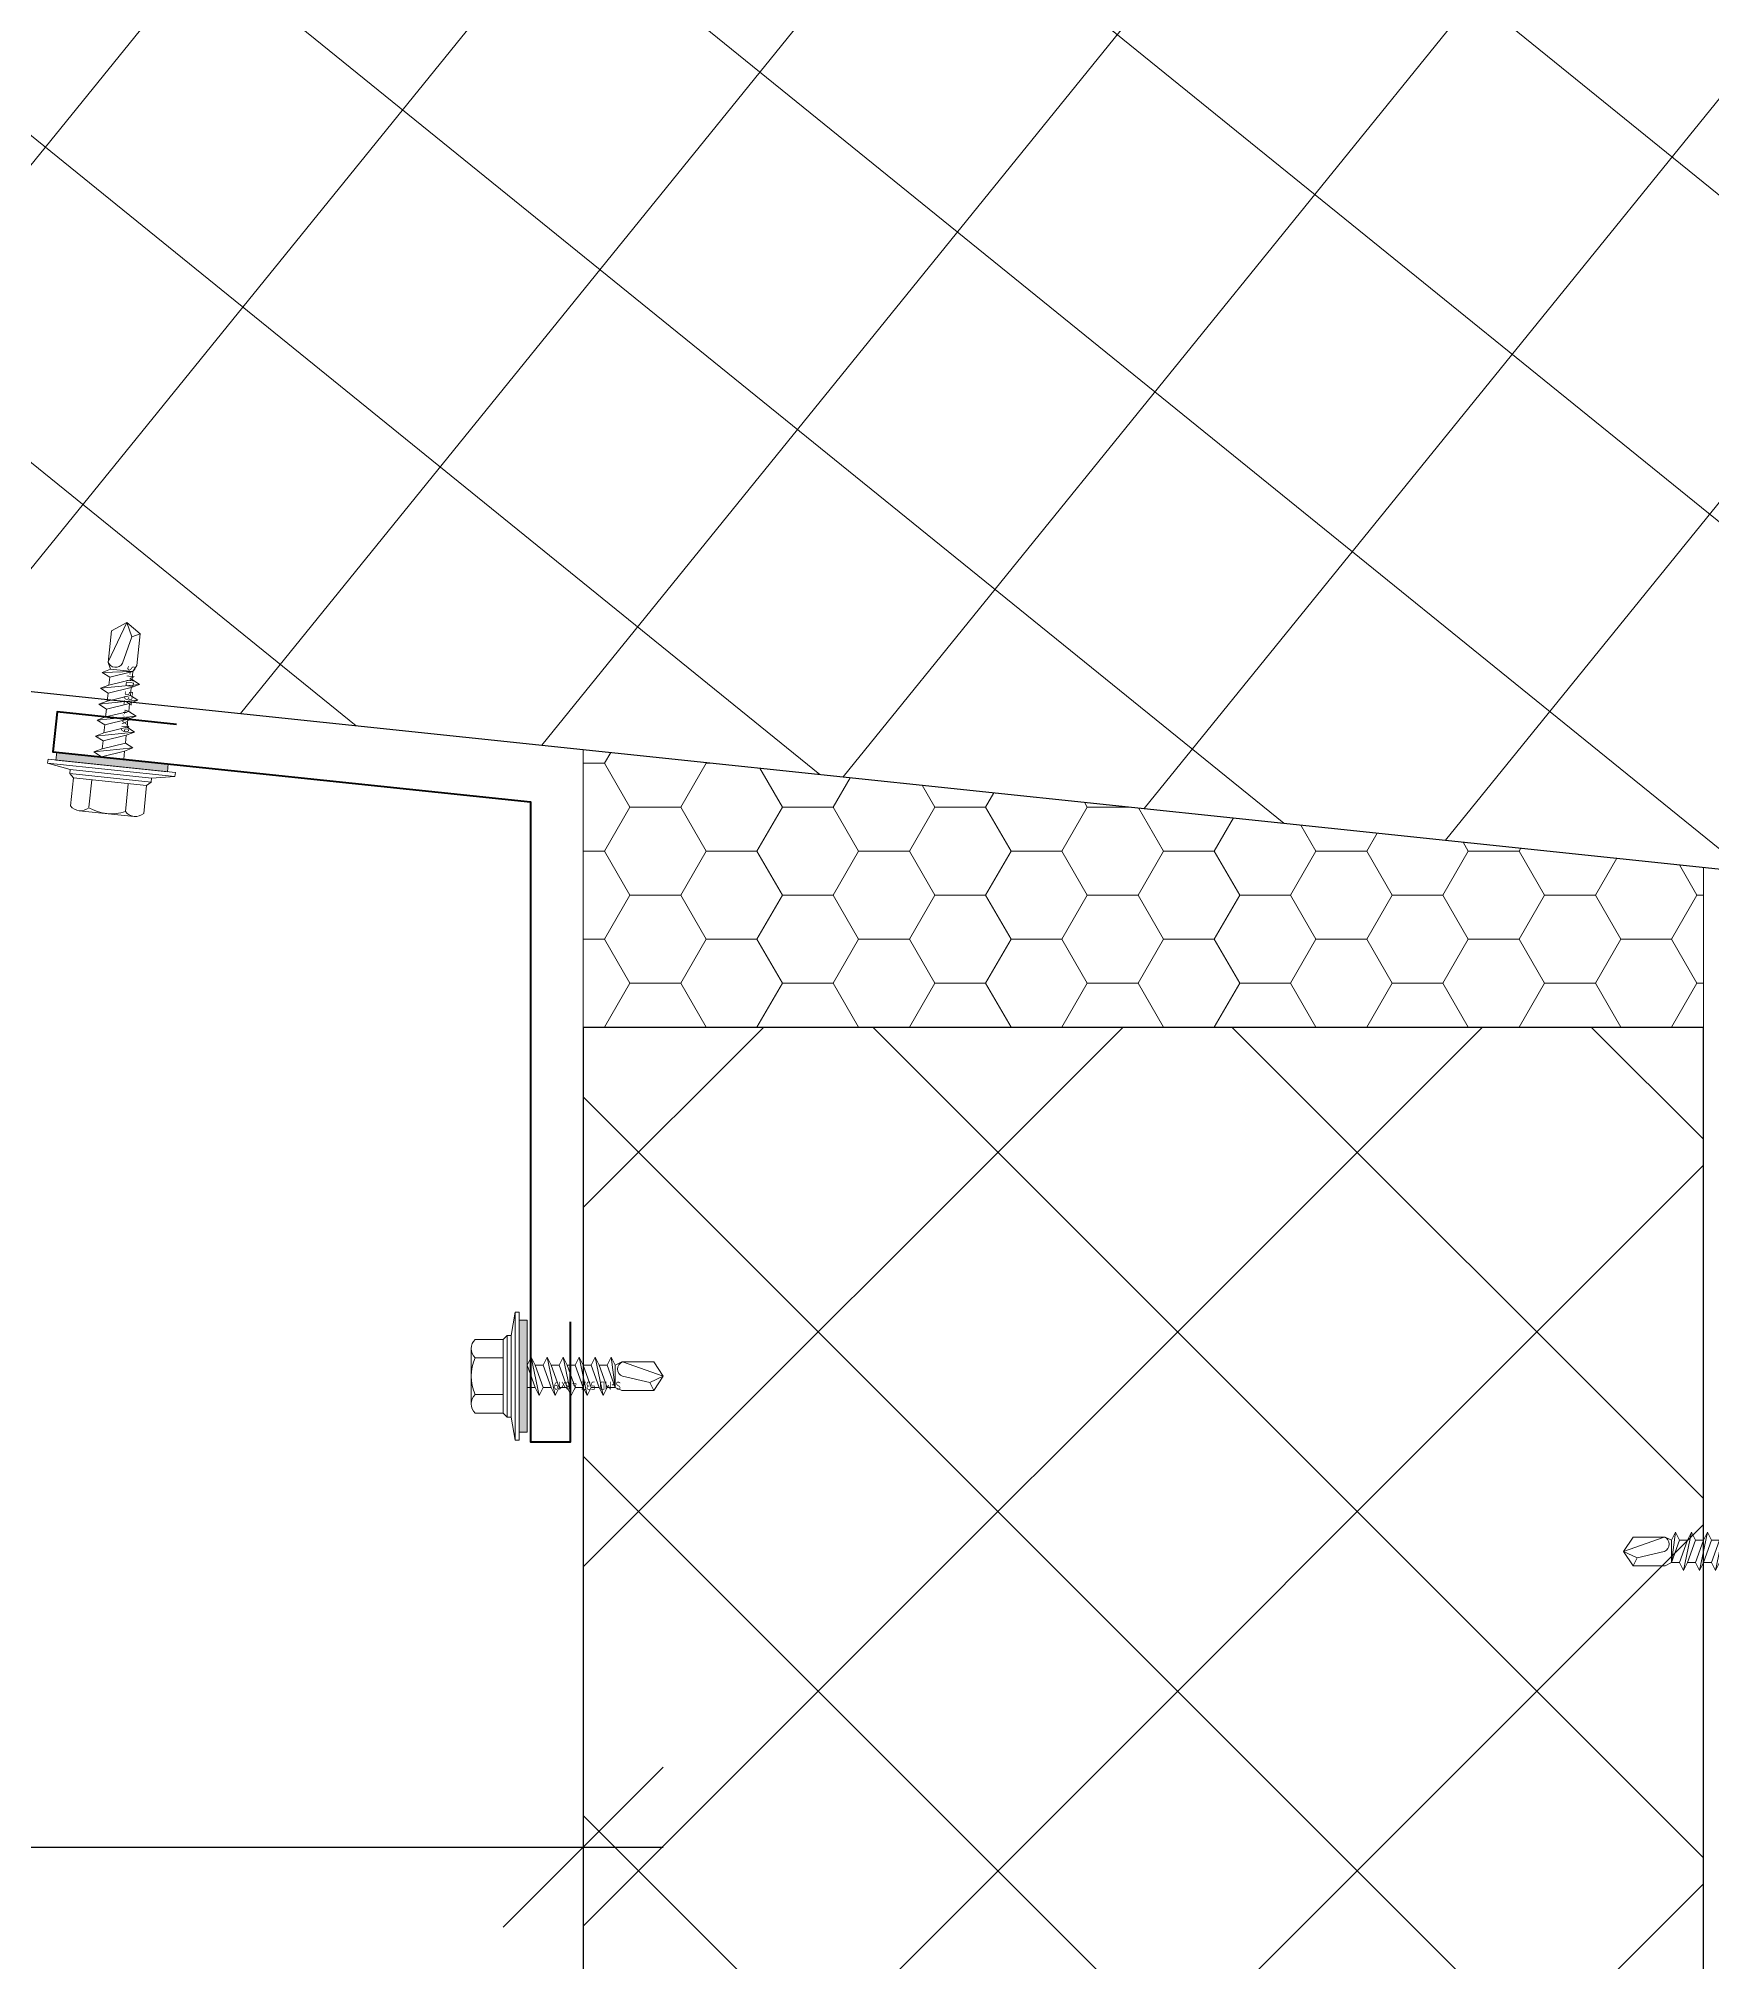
# Model space of a CAD drawing. Header units: millimetres. Extents: x -351329 to 406471, y -253833 to 111767.
# Drawn here: x -232355.1 to -232146, y -188609.7 to -188369.3 of the extents above; entities that cross this region are included whole.
import ezdxf

# ---------------------------------------------------------------- set-up
doc = ezdxf.new("R2010")
doc.units = ezdxf.units.MM
for name, color, linetype, lineweight in [('_Саморез', 12, 'Continuous', 9), ('_Сендвичи', 230, 'Continuous', 30), ('_Фасонные эл.', 7, 'Continuous', 40), ('выноска', 7, 'Continuous', 13), ('тонкие', 221, 'Continuous', 13)]:
    doc.layers.add(name, color=color, linetype=linetype, lineweight=lineweight)
doc.styles.add('GOST 2.304', font='CS_Gost2304.shx')
doc.styles.add('Museo sans', font='CS_Gost2304.shx')
doc.dimstyles.new('SPDS', dxfattribs={"dimscale": 100, "dimtxt": 2.5, "dimasz": 2.5, "dimexe": 1.25, "dimexo": 0.625, "dimtad": 1, "dimdec": 0, "dimrnd": 0.001, "dimtxsty": 'GOST 2.304', "dimblk": 'OBLIQUE', "dimcen": 2.5, "dimdle": 2, "dimadec": 0, "dimazin": 2, "dimtfac": 0.75, "dimtdec": 0, "dimtmove": 1, "dimatfit": 3, "dimfxl": 1, "dimtolj": 1, "dimarcsym": 0})
doc.dimstyles.get("Standard").update_dxf_attribs({"dimtxt": 0.18, "dimasz": 0.18, "dimexe": 0.18, "dimexo": 0.0625, "dimgap": 0.09, "dimtad": 0, "dimtih": 1, "dimtoh": 1, "dimdec": 4, "dimzin": 0, "dimdsep": 46, "dimtxsty": 'Standard', "dimcen": 0.09, "dimadec": 0, "dimazin": 0, "dimtfac": 1, "dimtdec": 4, "dimtofl": 0, "dimtmove": 0, "dimatfit": 3, "dimfxl": 1, "dimtolj": 1, "dimtzin": 0, "dimarcsym": 0})

# ---------------------------------------------------------------- blocks, each defined once
blk = doc.blocks.new('*D165')
at = {"layer": 'Defpoints', "color": 0, "transparency": 16777216}
for p in [(0, 2), (0, -17), (0, -17)]:
    blk.add_point(p, dxfattribs=at)
at = {"layer": 'Defpoints', "color": 0, "transparency": 16777216, "insert": (-1.18, -7.5), "char_height": 1, "attachment_point": 5, "rotation": 90, "style": 'GOST 2.304'}
blk.add_mtext('\\A1;S-MD 53Z 4.8х19', dxfattribs=at)
blk = doc.blocks.new('_Oblique')
at = {"layer": 'выноска', "color": 0, "lineweight": -2}
blk.add_line((-0.5, -0.5), (0.5, 0.5), dxfattribs=at)
blk = doc.blocks.new('*D908')
at = {"layer": 'Defpoints', "color": 0, "ltscale": 10, "transparency": 16777216}
for p in [(-232586.99, -188426.65), (-232286.99, -188492.9), (-232286.99, -188595.37)]:
    blk.add_point(p, dxfattribs=at)
at = {"layer": 'тонкие', "color": 0, "lineweight": -2, "ltscale": 10, "transparency": 16777216}
for p, q in [((-232586.99, -188439.15), (-232586.99, -188605.37)), ((-232286.99, -188505.4), (-232286.99, -188605.37)), ((-232596.99, -188595.37), (-232276.99, -188595.37))]:
    blk.add_line(p, q, dxfattribs=at)
at = {"layer": 'тонкие', "color": 0, "lineweight": -2, "ltscale": 10, "transparency": 16777216, "xscale": 20, "yscale": 20, "zscale": 20, "rotation": 180}
blk.add_blockref('_Oblique', (-232586.99, -188595.37), dxfattribs=at)
at = {"layer": 'тонкие', "color": 0, "lineweight": -2, "ltscale": 10, "transparency": 16777216, "xscale": 20, "yscale": 20, "zscale": 20}
blk.add_blockref('_Oblique', (-232286.99, -188595.37), dxfattribs=at)
at = {"layer": 'тонкие', "color": 0, "ltscale": 10, "transparency": 16777216, "insert": (-232436.99, -188553.33), "char_height": 50, "attachment_point": 5, "style": 'Museo sans'}
blk.add_mtext('\\A1;300', dxfattribs=at)
blk = doc.blocks.new('Саморез HILTI S-MD 53Z')
at = {"layer": '_Саморез'}
blk.add_hatch(color=256, dxfattribs=at).paths.add_polyline_path([(-7, 0), (7, 0), (7, 1), (-7, 1)])
for p, q in [((-2.4, -1.5), (2.4, -0.5)), ((-2.4, -3.5), (2.4, -2.5)), ((-2.4, -5.5), (2.4, -4.5)), ((-2.4, -7.5), (2.4, -6.5)), ((-2.4, -9.5), (2.4, -8.5)), ((-1.4, -11), (2.4, -10.5)), ((1.4, -11), (-1.4, -11))]:
    blk.add_line(p, q, dxfattribs=at)
for points in [[(-4.6, 6.5), (-4.6, 3)], [(3.45, 7), (-3.45, 7)], [(-2.3, 3), (-2.3, 6.5)], [(2.3, 3), (2.3, 6.45)], [(4.6, 6.5), (4.6, 3)], [(-5.1, 2.5), (-4.6, 3), (4.6, 3), (5.1, 2.5), (-5.1, 2.5)], [(-5.1, 2), (-5.1, 2.5), (5.1, 2.5), (5.1, 2), (-5.1, 2)], [(-8, 1.5), (-5.1, 2), (5.1, 2), (8, 1.5), (-8, 1.5)], [(-8, 1), (8, 1), (8, 1.5), (-8, 1.5), (-8, 1)], [(-1.4, 0), (-1.4, -1)], [(-1.4, -1), (1.4, 0)], [(2.4, -0.5), (1.4, 0)], [(-2.4, -1.5), (-1.4, -1)], [(-2.4, -1.5), (-1.4, -2)], [(-1.4, -2), (1.4, -1)], [(-1.4, -2), (-1.4, -3)], [(-1.4, -3), (1.4, -2)], [(2.4, -0.5), (1.4, -1)], [(1.4, -1), (1.4, -2)], [(2.4, -2.5), (1.4, -2)], [(-2.4, -3.5), (-1.4, -3)], [(-2.4, -3.5), (-1.4, -4)], [(-1.4, -4), (1.4, -3)], [(-1.4, -4), (-1.4, -5)], [(-1.4, -5), (1.4, -4)], [(2.4, -2.5), (1.4, -3)], [(1.4, -3), (1.4, -4)], [(2.4, -4.5), (1.4, -4)], [(2.4, -4.5), (1.4, -5)], [(-2.4, -5.5), (-1.4, -5)], [(-2.4, -5.5), (-1.4, -6)], [(-2.4, -7.5), (-1.4, -7)], [(-1.4, -6), (1.4, -5)], [(-1.4, -6), (-1.4, -7)], [(-1.4, -7), (1.4, -6)], [(-1.4, -8), (1.4, -7)], [(1.4, -5), (1.4, -6)], [(2.4, -6.5), (1.4, -6)], [(2.4, -6.5), (1.4, -7)], [(1.4, -7), (1.4, -8)], [(-2.4, -7.5), (-1.4, -8)], [(-2.4, -9.5), (-1.4, -9)], [(-2.4, -9.5), (-1.4, -10)], [(-1.4, -8), (-1.4, -9)], [(-1.4, -9), (1.4, -8)], [(-1.4, -10), (1.4, -9)], [(2.4, -8.5), (1.4, -8)], [(2.4, -8.5), (1.4, -9)], [(1.4, -9), (1.4, -10)], [(-1.4, -11), (-1.8, -11.8), (-1.8, -15.8)], [(-1.4, -10), (-1.4, -11)], [(-1.4, -11), (1.4, -10)], [(-0.8, -15.3), (0, -11.9)], [(0, -17), (1.8, -11.9)], [(2.4, -10.5), (1.4, -10)], [(2.4, -10.5), (1.4, -11)], [(1.4, -11), (1.8, -11.8), (1.8, -15.8)], [(-1.8, -15.8), (-0.8, -15.3)], [(0, -17), (-1.8, -15.8)], [(-0.8, -15.3), (0, -17)], [(0, -17), (1.8, -15.8)]]:
    blk.add_lwpolyline(points, dxfattribs=at)
blk.add_lwpolyline([(-7, 0), (7, 0), (7, 1), (-7, 1)], close=True, dxfattribs=at)
for centre, radius, start, end in [((-3.45, 5.43), 1.57, 43.0029, 136.9971), ((0, 1.46), 5.54, 65.4705, 114.5295), ((3.45, 5.43), 1.57, 43.0029, 136.9971), ((0.9, -12.27), 0.975, 22.6199, 157.3801)]:
    blk.add_arc(centre, radius, start, end, dxfattribs=at)
at = {"layer": 'Defpoints'}
dim = blk.add_linear_dim(base=(0, -17), p1=(0, 2), p2=(0, -17), angle=90, text='S-MD 53Z 4.8х<>', dimstyle='SPDS', override={"dimscale": 1, "dimtxt": 1, "dimse1": 1, "dimse2": 1, "dimsd1": 1, "dimsd2": 1}, dxfattribs=at)
dim.commit()
dim.dimension.update_dxf_attribs({"geometry": '*D165', "text_midpoint": (-1.18, -7.5)})

msp = doc.modelspace()

# ---------------------------------------------------------------- hatches: boundary and pattern name
at = {"layer": 'тонкие', "ltscale": 10}
h = msp.add_hatch(dxfattribs=at)
h.set_pattern_fill('ANSI37', color=256, scale=10, angle=6)
h.set_pattern_definition([(51, (-255974.19, -158674.515), (-24.674384, 19.980922), []), (141, (-255974.19, -158674.515), (-19.980922, -24.674384), [])])
h.paths.add_polyline_path([(-232586.99, -188426.65), (-232566.08, -188227.75), (-231869.92, -188300.92), (-231877.24, -188370.53), (-231902.75, -188374.13), (-231854.33, -188391.79), (-231879.85, -188395.39), (-231890.82, -188499.82)])
h = msp.add_hatch(dxfattribs=at)
h.set_pattern_fill('HONEY', color=256, scale=2)
h.set_pattern_definition([(0, (-254226.7654, -157064.602), (9.525, 5.4992613), [6.35, -12.7]), (120, (-254226.7654, -157064.602), (-9.525, 5.4992613), [6.35, -12.7]), (60, (-254226.7654, -157064.602), (2e-08, 10.9985226), [-12.7, 6.35])])
h.paths.add_polyline_path([(-232146.99, -188492.9), (-232146.99, -188472.9), (-232286.99, -188458.18), (-232286.99, -188492.9)])
h = msp.add_hatch(dxfattribs=at)
h.set_pattern_fill('ANSI37', color=256, scale=10, angle=-90)
h.set_pattern_definition([(315, (-213937.92, -170615.37), (22.45064, 22.45064), []), (45, (-213937.92, -170615.37), (-22.45064, 22.45064), [])])
h.paths.add_polyline_path([(-232210.74, -188798), (-232204.49, -188773), (-232146.99, -188773), (-232146.99, -188492.9), (-232286.99, -188492.9), (-232286.99, -188773), (-232229.49, -188773), (-232223.24, -188748)])

# ---------------------------------------------------------------- linework, layer by layer
at = {"layer": '_Сендвичи', "ltscale": 10}
for points in [[(-231866.26, -188266.11), (-232562.43, -188192.94), (-232586.99, -188426.65), (-231890.82, -188499.82)], [(-232146.99, -188773), (-232146.99, -188492.9), (-232286.99, -188492.9), (-232286.99, -188773)]]:
    msp.add_lwpolyline(points, dxfattribs=at)
at = {"layer": '_Фасонные эл.', "ltscale": 10}
msp.add_lwpolyline([(-232337.83, -188455.03), (-232352.75, -188453.46), (-232353.27, -188458.44), (-232293.6, -188464.71), (-232293.6, -188544.71), (-232288.6, -188544.71), (-232288.6, -188529.71)], dxfattribs=at)
at = {"layer": 'тонкие', "ltscale": 10}
for p, q in [((-232146.99, -188472.9), (-232286.99, -188458.18)), ((-232286.99, -188492.9), (-232286.99, -188458.18)), ((-232146.99, -188492.9), (-232146.99, -188472.9))]:
    msp.add_line(p, q, dxfattribs=at)

# ---------------------------------------------------------------- block references
at = {"layer": '_Фасонные эл.', "ltscale": 10}
for p, rotation in [((-232345.82, -188459.22), 174), ((-232293.99, -188536.5), 90.00000000000001)]:
    msp.add_blockref('Саморез HILTI S-MD 53Z', p, dxfattribs=dict(at, rotation=rotation))
at = {"layer": '_Фасонные эл.', "ltscale": 10, "xscale": -1, "rotation": 270}
msp.add_blockref('Саморез HILTI S-MD 53Z', (-232139.99, -188558.4), dxfattribs=at)

# ---------------------------------------------------------------- dimensions: what is measured, and where the dimension line sits
at = {"layer": 'тонкие', "ltscale": 10}
dim = msp.add_linear_dim(base=(-232286.99, -188595.37), p1=(-232586.99, -188426.65), p2=(-232286.99, -188492.9), dimstyle='Standard', override={"dimscale": 20, "dimtxt": 2.5, "dimasz": 1, "dimexe": 0.5, "dimexo": 0.625, "dimgap": 0.8, "dimtad": 1, "dimtih": 0, "dimtoh": 0, "dimdec": 0, "dimrnd": 0.001, "dimzin": 8, "dimdsep": 44, "dimtxsty": 'Museo sans', "dimblk": 'Oblique', "dimcen": 2.5, "dimdle": 0.5, "dimazin": 2, "dimtfac": 0.75, "dimtdec": 0, "dimtofl": 1, "dimtmove": 1, "dimfxl": 1.25, "dimtzin": 8}, dxfattribs=at)
dim.commit()
dim.dimension.update_dxf_attribs({"geometry": '*D908', "text_midpoint": (-232436.99, -188553.33)})

doc.saveas('drawing.dxf')
